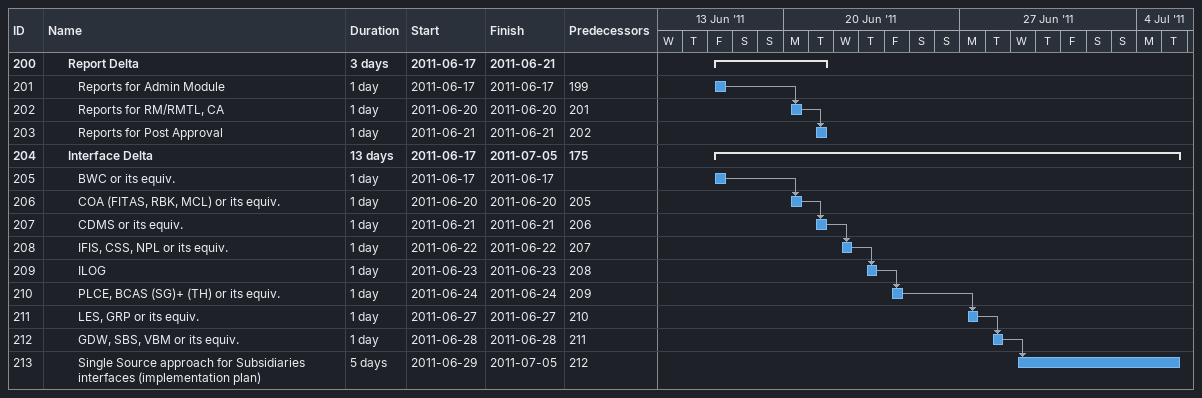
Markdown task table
| ID | Level | Task | Duration | Start | Finish | Predecessors |
|---|---|---|---|---|---|---|
| 200 | 3 | **Report Delta** | 3d | 2011-06-17 | 2011-06-21 |  |
| 201 | 4 | Reports for Admin Module | 1d | 2011-06-17 | 2011-06-17 | 199 |
| 202 | 4 | Reports for RM/RMTL, CA | 1d | 2011-06-20 | 2011-06-20 | 201 |
| 203 | 4 | Reports for Post Approval | 1d | 2011-06-21 | 2011-06-21 | 202 |
| 204 | 3 | **Interface Delta** | 13d | 2011-06-17 | 2011-07-05 | 175 |
| 205 | 4 | BWC or its equiv. | 1d | 2011-06-17 | 2011-06-17 |  |
| 206 | 4 | COA (FITAS, RBK, MCL) or its equiv. | 1d | 2011-06-20 | 2011-06-20 | 205 |
| 207 | 4 | CDMS or its equiv. | 1d | 2011-06-21 | 2011-06-21 | 206 |
| 208 | 4 | IFIS, CSS, NPL or its equiv. | 1d | 2011-06-22 | 2011-06-22 | 207 |
| 209 | 4 | ILOG | 1d | 2011-06-23 | 2011-06-23 | 208 |
| 210 | 4 | PLCE, BCAS (SG)+ (TH) or its equiv. | 1d | 2011-06-24 | 2011-06-24 | 209 |
| 211 | 4 | LES, GRP or its equiv. | 1d | 2011-06-27 | 2011-06-27 | 210 |
| 212 | 4 | GDW, SBS, VBM or its equiv. | 1d | 2011-06-28 | 2011-06-28 | 211 |
| 213 | 4 | Single Source approach for Subsidiaries interfaces (implementation plan) | 5d | 2011-06-29 | 2011-07-05 | 212 |
